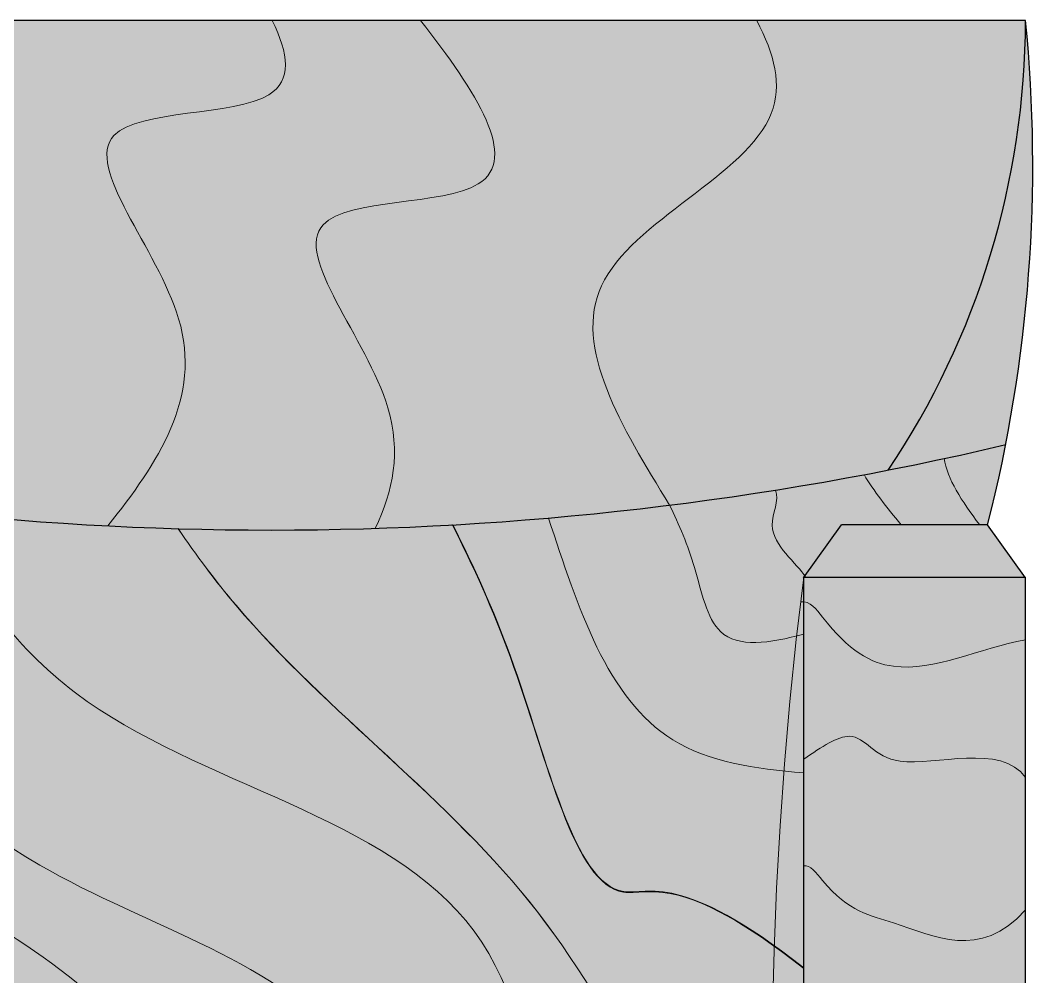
# Model space of a CAD drawing. Header units: metres. Extents: x 288.7 to 299.7, y 162.6 to 172.2.
# Drawn here: x 297.1918 to 297.6482, y 167.273 to 167.7042 of the extents above; entities that cross this region are included whole.
import ezdxf

# ---------------------------------------------------------------- set-up
doc = ezdxf.new("R2010")
doc.units = ezdxf.units.M
doc.linetypes.add('HIDDEN2', pattern=[4.762499999999999, 3.175, -1.5875])
doc.layers.add('cotas', color=250, linetype='Continuous', lineweight=5)
doc.layers.add('estofado', color=7, linetype='Continuous', lineweight=25)

# ---------------------------------------------------------------- blocks, each defined once
blk = doc.blocks.new('Poltrona Nicole')
at = {"layer": 'cotas', "lineweight": 5, "ltscale": 0.1}
h = blk.add_hatch(color=0, dxfattribs=at)
h.set_gradient(color1=(187, 165, 104), color2=(225, 215, 188), one_color=1, tint=0.8100000023841858, name='INVCYLINDER')
edge = h.paths.add_edge_path()
edge.add_spline(control_points=[(-0.2286785056787721, 0.2818305041151916), (-0.2197666581569138, 0.2869134304866634), (-0.2102487670722439, 0.2922937838224584), (-0.2000777643718266, 0.2979960848353471)], knot_values=[0.5483635293226575, 0.5483635293226575, 0.5483635293226575, 0.5483635293226575, 0.5538545269979627, 0.5538545269979627, 0.5538545269979627, 0.5538545269979627], degree=3, periodic=0)
edge.add_arc((1.211664496273673, -0.00051083515647668), 1.442956198841612, 166.7344553843684, 168.0609066313142, ccw=False)
edge.add_arc((-0.0674710867413032, -0.3039155385574183), 0.64676888412076, 101.1723254669413, 104.4331606149995)
edge.add_line((-0.2286785056787721, 0.3224407159386412), (-0.2286785056787721, 0.2818305041151916))
edge = h.paths.add_edge_path()
edge.add_spline(control_points=[(-0.2086763602970905, 0.2539581078045217), (-0.2784211556592027, 0.2158542451027756), (-0.3882801162083069, 0.1416213793213501), (-0.4416600790276561, -0.06711677366428148), (-0.6258670651316152, -0.06566852609506668), (-0.6868717653378553, -0.1452642152383987), (-0.7115895482917267, -0.1834166475693451)], knot_values=[0.03148487126410082, 0.03148487126410082, 0.03148487126410082, 0.03148487126410082, 0.2621940037257131, 0.4251242712915375, 0.5900759231073748, 0.7202059673093442, 0.7202059673093442, 0.7202059673093442, 0.7202059673093442], degree=3, periodic=0)
edge.add_line((-0.7115895482918404, -0.1834166475695158), (-0.7115895482918404, -0.2305108351565082))
edge.add_arc((-0.7015895482918405, -0.2305108351565082), 0.01000000000000001, 180, 270.000000009305)
edge.add_arc((-0.477095154535944, -2.004512424683808), 1.778229271123928, 96.27329190040348, 97.25271838342258, ccw=False)
edge.add_spline(control_points=[(-0.6714039918328744, -0.2369311913510223), (-0.6539815610382658, -0.2052995209885539), (-0.5966937400002048, -0.1170656456373859), (-0.3732989336808714, -0.138289805537795), (-0.3394493088441095, 0.07621965482667292), (-0.2552599742449502, 0.1357092551660344), (-0.223247792704683, 0.1516381533853064)], knot_values=[0.02547995301448748, 0.02547995301448748, 0.02547995301448748, 0.02547995301448748, 0.1284561651458132, 0.3344365608603432, 0.543816052901374, 0.6499214311627758, 0.6499214311627758, 0.6499214311627758, 0.6499214311627758], degree=3, periodic=0)
edge.add_arc((1.21166449627367, -0.0005108351564879487), 1.442956198841612, 169.8426247408823, 173.9473353545772, ccw=False)
h = blk.add_hatch(color=0, dxfattribs=at)
h.set_gradient(color1=(51, 51, 51), color2=(163, 163, 163), one_color=1, tint=0.6399999856948853, name='INVCYLINDER')
edge = h.paths.add_edge_path()
edge.add_spline(control_points=[(-0.3102164575331017, 0.2331092019450693), (-0.3511946887568911, 0.2067151824556959), (-0.3948099210833789, 0.1572007606268926), (-0.4470491564227359, 0.03683742227656239), (-0.6013386935000139, 0.01072733815749582), (-0.6617498029149329, -0.05502249495858438), (-0.6825284602935441, -0.08246685993360169)], knot_values=[0.06013195307001218, 0.06013195307001218, 0.06013195307001218, 0.06013195307001218, 0.1072292365288251, 0.257539656735208, 0.4246595942767637, 0.5261425566728217, 0.5261425566728217, 0.5261425566728217, 0.5261425566728217], degree=3, periodic=0)
edge.add_arc((-1.903511630301865, -0.0005108351566029401), 1.223730644882028, 352.9372889620169, 356.15989699923574, ccw=False)
edge.add_spline(control_points=[(-0.6890664462058488, -0.150975402578698), (-0.6701390879592021, -0.1260345216082944), (-0.6105283276123056, -0.06578912026902829), (-0.4416600790276561, -0.06711677366428148), (-0.3882801162083069, 0.1416213793213501), (-0.2784211556592027, 0.2158542451027756), (-0.2086763602970905, 0.2539581078045217)], knot_values=[0.0696230843617739, 0.0696230843617739, 0.0696230843617739, 0.0696230843617739, 0.1616149154660702, 0.3265665672819075, 0.4894968348477319, 0.7202059673093442, 0.7202059673093442, 0.7202059673093442, 0.7202059673093442], degree=3, periodic=0)
edge.add_arc((1.211664496273671, -0.0005108351564826752), 1.442956198841612, 168.0609066313139, 169.8426247408826, ccw=False)
edge.add_spline(control_points=[(-0.2000777643718266, 0.2979960848353471), (-0.2102487670722439, 0.2922937838224584), (-0.2197666581569138, 0.2869134304866634), (-0.2286785056787721, 0.2818305041151916)], knot_values=[0.5483635293226576, 0.5483635293226576, 0.5483635293226576, 0.5483635293226576, 0.5538545269979628, 0.5538545269979628, 0.5538545269979628, 0.5538545269979628], degree=3, periodic=0)
edge.add_line((-0.2286785056787722, 0.2818305041151917), (-0.2286785056787722, 0.2565376137476391))
edge.add_line((-0.2286785056787722, 0.2565376137476391), (-0.2526007607817746, 0.2394891648429507))
edge.add_arc((-0.4770951545350697, 2.003490754370374), 1.778229271123929, 275.384871147428, 277.25271838339086, ccw=False)
edge = h.paths.add_edge_path()
edge.add_spline(control_points=[(-0.6825284602935441, -0.08246685993360169), (-0.6925629730544871, -0.09572040300618093), (-0.7021203881654171, -0.109580984455574), (-0.7115895482917267, -0.123553857723266)], knot_values=[0.01112339286198905, 0.01112339286198905, 0.01112339286198905, 0.01112339286198905, 0.06013195307001214, 0.06013195307001214, 0.06013195307001214, 0.06013195307001214], degree=3, periodic=0)
edge.add_line((-0.7115895482918404, -0.1235538577234325), (-0.7115895482918405, -0.1834166475695173))
edge.add_spline(control_points=[(-0.7115895482917267, -0.1834166475693451), (-0.7043453174964642, -0.1722350207332407), (-0.6969133997181471, -0.1613154580148653), (-0.6890664462058488, -0.150975402578698)], knot_values=[0.03148487126410078, 0.03148487126410078, 0.03148487126410078, 0.03148487126410078, 0.0696230843617739, 0.0696230843617739, 0.0696230843617739, 0.0696230843617739], degree=3, periodic=0)
edge.add_arc((-1.903511630301865, -0.0005108351565986241), 1.223730644882028, 352.9372889620163, 356.1598969988663)
h = blk.add_hatch(color=0, dxfattribs=at)
h.set_gradient(color1=(51, 51, 51), color2=(163, 163, 163), one_color=1, tint=0.6399999856948853, name='INVCYLINDER')
edge = h.paths.add_edge_path()
edge.add_spline(control_points=[(-0.679825307980017, -0.01092600632958766), (-0.6682802584526382, 0.004787719032083869), (-0.6386542629303178, 0.03717027007234742), (-0.5670793566939665, 0.07293329758243772), (-0.5077669547954511, 0.1232744773831426), (-0.463532328548418, 0.1592632074855719), (-0.4258666899957839, 0.2259995490187456)], knot_values=[0.09538374130219292, 0.09538374130219292, 0.09538374130219292, 0.09538374130219292, 0.1534792624514634, 0.2278673423749834, 0.324816622791947, 0.399390471497321, 0.399390471497321, 0.399390471497321, 0.399390471497321], degree=3, periodic=0)
edge.add_arc((-0.4770951545359441, 2.003490754370489), 1.778229271123928, 269.9451313356463, 271.6508450356025, ccw=False)
edge.add_spline(control_points=[(-0.4787980557083761, 0.2252622986287823), (-0.4868098901072579, 0.2182858274381054), (-0.518557431593895, 0.1892289249727164), (-0.5620914108685611, 0.1347821785766996), (-0.6391498137664419, 0.1115747117848695), (-0.6697799884383818, 0.08131932716734194), (-0.6815891437464031, 0.06598824819753958)], knot_values=[0.09503072238178445, 0.09503072238178445, 0.09503072238178445, 0.09503072238178445, 0.1268881184989707, 0.2238373989159343, 0.2982254788394543, 0.3566740189091332, 0.3566740189091332, 0.3566740189091332, 0.3566740189091332], degree=3, periodic=0)
edge.add_arc((-1.903511630301865, -0.0005108351566086664), 1.223730644882028, -0.48765025082377633, 3.1150601037676893, ccw=False)
edge = h.paths.add_edge_path()
edge.add_spline(control_points=[(-0.6815891437464031, 0.06598824819753958), (-0.6928001542306874, 0.0514337027975737), (-0.7025076586275847, 0.0350598554262794), (-0.7115895482519363, 0.01792898937804921)], knot_values=[0.03954265584181837, 0.03954265584181837, 0.03954265584181837, 0.03954265584181837, 0.09503072238178442, 0.09503072238178442, 0.09503072238178442, 0.09503072238178442], degree=3, periodic=0)
edge.add_line((-0.7115895482918404, 0.01792898930511113), (-0.7115895482918405, -0.06313197927834885))
edge.add_spline(control_points=[(-0.7115895482527321, -0.06313197920576386), (-0.7019414966052813, -0.04467506318561532), (-0.6916408187188688, -0.02700785078750018), (-0.679825307980017, -0.01092600632958766)], knot_values=[0.03592723984755943, 0.03592723984755943, 0.03592723984755943, 0.03592723984755943, 0.09538374130219292, 0.09538374130219292, 0.09538374130219292, 0.09538374130219292], degree=3, periodic=0)
edge.add_arc((-1.903511630301865, -0.0005108351565991168), 1.223730644882028, 359.5123497491628, 363.115060103726)
edge = h.paths.add_edge_path()
edge.add_spline(control_points=[(-0.4258666899957839, 0.2259995490187456), (-0.4234500923351663, 0.2302813000529643), (-0.4209576146880611, 0.2347733555797351), (-0.4183845316457564, 0.2394891648492035)], knot_values=[0.399390471497321, 0.399390471497321, 0.399390471497321, 0.399390471497321, 0.4041750708098437, 0.4041750708098437, 0.4041750708098437, 0.4041750708098437], degree=3, periodic=0)
edge.add_line((-0.4183845316489063, 0.2394891648434771), (-0.4619616101648671, 0.2394891648434661))
edge.add_spline(control_points=[(-0.4619616101647352, 0.239489164843576), (-0.4676295199808426, 0.2348201847258206), (-0.4732520746482912, 0.2300915768144525), (-0.4787980557083761, 0.2252622986287823)], knot_values=[0.3566740189091332, 0.3566740189091332, 0.3566740189091332, 0.3566740189091332, 0.3787264611705705, 0.3787264611705705, 0.3787264611705705, 0.3787264611705705], degree=3, periodic=0)
edge.add_arc((-0.4770951545359518, 2.003490754370488), 1.778229271123928, 269.9451313356465, 271.6508450356028)
h = blk.add_hatch(color=0, dxfattribs=at)
h.set_gradient(color1=(187, 165, 104), color2=(225, 215, 188), one_color=1, tint=0.8100000023841858, name='INVCYLINDER')
edge = h.paths.add_edge_path()
edge.add_spline(control_points=[(-0.4258666899957839, 0.2259995490187456), (-0.463532328548418, 0.1592632074855719), (-0.5077669547954511, 0.1232744773831426), (-0.5670793566939665, 0.07293329758243772), (-0.6386542629303178, 0.03717027007234742), (-0.6682802584526382, 0.004787719032083869), (-0.679825307980017, -0.01092600632958766)], knot_values=[0.0953837413021929, 0.0953837413021929, 0.0953837413021929, 0.0953837413021929, 0.1699575900075669, 0.2669068704245305, 0.3412949503480505, 0.399390471497321, 0.399390471497321, 0.399390471497321, 0.399390471497321], degree=3, periodic=0)
edge.add_arc((-1.903511630301865, -0.0005108351566051397), 1.223730644882028, 356.15989699923585, 359.51234974917605, ccw=False)
edge.add_spline(control_points=[(-0.6825284602935441, -0.08246685993360169), (-0.6617498029149329, -0.05502249495858438), (-0.6013386935000139, 0.01072733815749582), (-0.4470491564227359, 0.03683742227656239), (-0.3948099210833789, 0.1572007606268926), (-0.3511946887568911, 0.2067151824556959), (-0.3102164575331017, 0.2331092019450693)], knot_values=[0.06013195307001214, 0.06013195307001214, 0.06013195307001214, 0.06013195307001214, 0.1616149154660702, 0.3287348530076259, 0.4790452732140088, 0.5261425566728217, 0.5261425566728217, 0.5261425566728217, 0.5261425566728217], degree=3, periodic=0)
edge.add_arc((-0.4770951545359486, 2.003490754370489), 1.778229271123928, 271.6508450356027, 275.38487114746727, ccw=False)
edge = h.paths.add_edge_path()
edge.add_line((-0.7115895482918404, -0.06313197927834861), (-0.7115895482918404, -0.1235538577234322))
edge.add_spline(control_points=[(-0.7115895482917267, -0.123553857723266), (-0.7021203881654171, -0.109580984455574), (-0.6925629730544871, -0.09572040300618093), (-0.6825284602935441, -0.08246685993360169)], knot_values=[0.01112339286198905, 0.01112339286198905, 0.01112339286198905, 0.01112339286198905, 0.06013195307001214, 0.06013195307001214, 0.06013195307001214, 0.06013195307001214], degree=3, periodic=0)
edge.add_arc((-1.903511630301864, -0.0005108351565963239), 1.223730644882028, 356.1598969988661, 359.5123497491626)
edge.add_spline(control_points=[(-0.679825307980017, -0.01092600632958766), (-0.6916408187188688, -0.02700785078750018), (-0.7019414966052813, -0.04467506318561532), (-0.7115895482527321, -0.06313197920576386)], knot_values=[0.03592723984755943, 0.03592723984755943, 0.03592723984755943, 0.03592723984755943, 0.09538374130219292, 0.09538374130219292, 0.09538374130219292, 0.09538374130219292], degree=3, periodic=0)
h = blk.add_hatch(color=0, dxfattribs=at)
h.set_gradient(color1=(187, 165, 104), color2=(225, 215, 188), one_color=1, tint=0.8100000023841858, name='INVCYLINDER')
edge = h.paths.add_edge_path()
edge.add_spline(control_points=[(-0.2294082121725296, 0.07319154436709141), (-0.2008492600914451, 0.05054648259834948), (-0.1459658689233265, 0.01300516219566816), (-0.03758609205442554, 0.1113568792415549), (-0.04693844133521452, -0.01190140898279424), (-0.01662088887678692, -0.008466742219297885), (-0.001589548291917708, -0.0008253581510189179)], knot_values=[0.009651448875616926, 0.009651448875616926, 0.009651448875616926, 0.009651448875616926, 0.1088042995938156, 0.1963950911659099, 0.2686390364317887, 0.3161349966787926, 0.3161349966787926, 0.3161349966787926, 0.3161349966787926], degree=3, periodic=0)
edge.add_line((-0.001589548291804021, -0.0008253581509674029), (-0.001589548291804021, 0.181588366226433))
edge.add_spline(control_points=[(-0.001589548294987253, 0.1815883662271744), (-0.0309231009348423, 0.1886768855234777), (-0.07824798406045375, 0.1976811324712457), (-0.1261272800437609, 0.1158561061994874), (-0.1830832433157639, 0.1442832474696161), (-0.2218110204107688, 0.1646270915550758)], knot_values=[0.003507223738327292, 0.003507223738327292, 0.003507223738327292, 0.003507223738327292, 0.08330187295353869, 0.1350581265256769, 0.2418696726012755, 0.2418696726012755, 0.2418696726012755, 0.2418696726012755], degree=3, periodic=0)
edge.add_arc((1.21166449627367, -0.0005108351564897043), 1.442956198841613, 173.4284332387015, 177.0722093953202)
h = blk.add_hatch(color=0, dxfattribs=at)
h.set_gradient(color1=(51, 51, 51), color2=(163, 163, 163), one_color=1, tint=0.6399999856948853, name='INVCYLINDER')
edge = h.paths.add_edge_path()
edge.add_spline(control_points=[(-0.223247792704683, 0.1516381533853064), (-0.2552599742449502, 0.1357092551660344), (-0.3394493088441095, 0.07621965482667292), (-0.3732989336808714, -0.138289805537795), (-0.5966937400002048, -0.1170656456373859), (-0.6539815610382658, -0.2052995209885539), (-0.6714039918328744, -0.2369311913510223)], knot_values=[0.02547995301448747, 0.02547995301448747, 0.02547995301448747, 0.02547995301448747, 0.1315853312758892, 0.3409648233169201, 0.5469452190314501, 0.6499214311627758, 0.6499214311627758, 0.6499214311627758, 0.6499214311627758], degree=3, periodic=0)
edge.add_arc((-0.4770951545359576, -2.00451242468381), 1.778229271123929, 92.87517398999518, 96.27329190040308, ccw=False)
edge.add_spline(control_points=[(-0.5662914808672125, -0.2285216150141557), (-0.5192298174686132, -0.1851135152952828), (-0.3910350141561343, -0.1360456269673333), (-0.3053110465780264, -0.01350825131589772), (-0.2426473978905506, 0.03339876267682484), (-0.2306803519970799, 0.04148833677254515)], knot_values=[0.1306709033676073, 0.1306709033676073, 0.1306709033676073, 0.1306709033676073, 0.3261066561664607, 0.5198928242531475, 0.5636500549799823, 0.5636500549799823, 0.5636500549799823, 0.5636500549799823], degree=3, periodic=0)
edge.add_arc((1.211664496273671, -0.0005108351564818703), 1.442956198841613, 173.9473353545774, 178.3320940733582, ccw=False)
edge = h.paths.add_edge_path()
edge.add_spline(control_points=[(-0.5784121529230788, -0.2405108351562717), (-0.5750003781795385, -0.2369030820223088), (-0.5709820276306807, -0.2328829338805733), (-0.5668247981503474, -0.2290135289869373), (-0.5662914808672125, -0.2285216150141557)], knot_values=[0.1133346807482969, 0.1133346807482969, 0.1133346807482969, 0.1133346807482969, 0.1284561651458132, 0.1306709033676073, 0.1306709033676073, 0.1306709033676073, 0.1306709033676073], degree=3, periodic=0)
edge.add_arc((-0.4770951545359443, -2.00451242468381), 1.778229271123929, 92.87517399002436, 96.27329190040349)
edge.add_spline(control_points=[(-0.6714039918328744, -0.2369311913510223), (-0.6720595576491218, -0.238121418021738), (-0.6727127564863443, -0.2393147921700061), (-0.6733639482929448, -0.2405108351563854)], knot_values=[0.02160519607868538, 0.02160519607868538, 0.02160519607868538, 0.02160519607868538, 0.02547995301448749, 0.02547995301448749, 0.02547995301448749, 0.02547995301448749], degree=3, periodic=0)
edge.add_line((-0.6733639482929408, -0.2405108351563782), (-0.5784121529231594, -0.2405108351563542))
h = blk.add_hatch(color=0, dxfattribs=at)
h.set_gradient(color1=(11, 9, 5), color2=(225, 213, 188), one_color=1, tint=0.8100000023841858, name='INVCYLINDER')
edge = h.paths.add_edge_path()
edge.add_spline(control_points=[(-0.2305310896133506, -0.04735615321322939), (-0.2137646737476189, -0.05548903096484992), (-0.1676746988784998, -0.06453617201634643), (-0.07780291704091269, 0.01702003997314705), (-0.08885781218987177, -0.1286767696375364), (-0.03417582517943174, -0.09322412891810927), (-0.001589548292713516, -0.06779048494900053)], knot_values=[0.05387871268953998, 0.05387871268953998, 0.05387871268953998, 0.05387871268953998, 0.1088042995938156, 0.1963950911659099, 0.2686390364317887, 0.353878456754433, 0.353878456754433, 0.353878456754433, 0.353878456754433], degree=3, periodic=0)
edge.add_line((-0.001589548291804021, -0.06779048494830148), (-0.001589548291804021, -0.0008253581509674035))
edge.add_spline(control_points=[(-0.001589548291917708, -0.0008253581510189179), (-0.01662088887678692, -0.008466742219297885), (-0.04693844133521452, -0.01190140898279424), (-0.03758609205442554, 0.1113568792415549), (-0.1459658689233265, 0.01300516219566816), (-0.2008492600914451, 0.05054648259834948), (-0.2294082121725296, 0.07319154436709141)], knot_values=[0.00965144887561692, 0.00965144887561692, 0.00965144887561692, 0.00965144887561692, 0.05714740912262084, 0.1293913543884997, 0.2169821459605939, 0.3161349966787926, 0.3161349966787926, 0.3161349966787926, 0.3161349966787926], degree=3, periodic=0)
edge.add_arc((1.21166449627367, -0.0005108351564938711), 1.442956198841612, 177.07220939532, 181.8604242602328)
h = blk.add_hatch(color=0, dxfattribs=at)
h.set_gradient(color1=(187, 165, 104), color2=(225, 215, 188), one_color=1, tint=0.8100000023841858, name='INVCYLINDER')
edge = h.paths.add_edge_path()
edge.add_spline(control_points=[(-0.2306812977616346, 0.04145584452686535), (-0.2426673779581279, 0.03334697069715276), (-0.3053185444523479, -0.01355580412848667), (-0.3910234375717891, -0.1360659139617724), (-0.5191913019922367, -0.1851356063193634), (-0.5662492356595976, -0.2285194938193058)], knot_values=[0.1307293749922801, 0.1307293749922801, 0.1307293749922801, 0.1307293749922801, 0.1744487350585948, 0.3682349031452816, 0.5636121843194623, 0.5636121843194623, 0.5636121843194623, 0.5636121843194623], degree=3, periodic=0)
edge.add_arc((-0.4770951545360731, -2.00451242468398), 1.778229271124095, 88.12438692463422, 92.87381110532539, ccw=False)
edge.add_spline(control_points=[(-0.41889410657393, -0.2272358624776984), (-0.38660965081624, -0.1822490685580078), (-0.4165477021168726, -0.1419304636115726), (-0.3110626262250662, -0.1203177967231568), (-0.2478735152178615, -0.09171067796921761), (-0.2289855254937265, -0.08205902064815973)], knot_values=[0.02116760866068953, 0.02116760866068953, 0.02116760866068953, 0.02116760866068953, 0.08562410256264799, 0.2265044894693588, 0.289036563080234, 0.289036563080234, 0.289036563080234, 0.289036563080234], degree=3, periodic=0)
edge.add_arc((1.21166449627367, -0.0005108351568878788), 1.44295619884159, 178.3333847965345, 183.2397779124082, ccw=False)
edge = h.paths.add_edge_path()
edge.add_spline(control_points=[(-0.6944408250728884, -0.2396157704343977), (-0.6883342768006742, -0.2483801539304409), (-0.6767843632587756, -0.2659369527199829), (-0.7051917108207135, -0.2975800890560549), (-0.6864102307660005, -0.3299136019278421), (-0.7020502200465444, -0.3405002185979242)], knot_values=[0.005305310528971971, 0.005305310528971971, 0.005305310528971971, 0.005305310528971971, 0.03070849600116218, 0.06581140368084054, 0.1111527824066873, 0.1111527824066873, 0.1111527824066873, 0.1111527824066873], degree=3, periodic=0)
edge.add_arc((-0.7015895482921906, -0.3305108351566446), 0.009999999999994317, 267.3596108130581, 270.0000000006514)
edge.add_line((-0.7015895482920769, -0.3405108351566355), (-0.2807669306711205, -0.3405108351565787))
edge.add_spline(control_points=[(-0.2807669306710068, -0.3405108351565218), (-0.2845890376755733, -0.3197766858683053), (-0.3011551029084103, -0.2872115328495966), (-0.2843929374615755, -0.2586284963975913), (-0.263078023271305, -0.2433885854420055), (-0.2637052815643983, -0.2391331162078245)], knot_values=[0.002793644887367195, 0.002793644887367195, 0.002793644887367195, 0.002793644887367195, 0.06342505704132413, 0.09852796472100248, 0.1066092070708549, 0.1066092070708549, 0.1066092070708549, 0.1066092070708549], degree=3, periodic=0)
edge.add_arc((-0.4770951545358457, -2.00451242468398), 1.778229271124095, 83.1078208121645, 97.02058297986147)
h = blk.add_hatch(color=0, dxfattribs=at)
h.set_gradient(color1=(187, 165, 104), color2=(225, 215, 188), one_color=1, tint=0.8100000023841858, name='INVCYLINDER')
h.paths.add_polyline_path([(-0.001589548291927436, -0.3405108351567491, -0.1485162839935958), (-0.2042357986290834, -0.2786276211830268, 0.00938372437814031), (-0.1928022377274189, -0.3315633760918375, 0.07338975605416698)])
edge = h.paths.add_edge_path()
edge.add_spline(control_points=[(-0.001589548292713516, -0.06779048494900053), (-0.03417582517943174, -0.09322412891810927), (-0.08885781218987177, -0.1286767696375364), (-0.07780291704091269, 0.01702003997314705), (-0.1676746988784998, -0.06453617201634643), (-0.2137646737476189, -0.05548903096484992), (-0.2305310896133506, -0.04735615321322939)], knot_values=[0.05387871268953998, 0.05387871268953998, 0.05387871268953998, 0.05387871268953998, 0.1391181330121842, 0.2113620782780631, 0.2989528698501573, 0.353878456754433, 0.353878456754433, 0.353878456754433, 0.353878456754433], degree=3, periodic=0)
edge.add_arc((1.21166449627367, -0.0005108351564909741), 1.442956198841613, 181.860424260233, 187.1473889845728)
edge.add_spline(control_points=[(-0.220079021621018, -0.1800465996802814), (-0.1844973236416081, -0.1582646695994754), (-0.1114561323120142, -0.1135512856716332), (-0.0620883530403944, -0.2385559032891251), (-0.01661167906149785, -0.2273701734578708), (-0.001589548291804022, -0.2193409907088153)], knot_values=[0, 0, 0, 0, 0.103560751253623, 0.212586837506763, 0.2621185405926293, 0.2621185405926293, 0.2621185405926293, 0.2621185405926293], degree=3, periodic=0)
edge.add_line((-0.001589548291804022, -0.2193409907088153), (-0.001589548291804022, -0.06779048494830148))
h = blk.add_hatch(color=0, dxfattribs=at)
h.set_gradient(color1=(51, 51, 51), color2=(163, 163, 163), one_color=1, tint=0.6399999856948853, name='INVCYLINDER')
edge = h.paths.add_edge_path()
edge.add_spline(control_points=[(-0.2289706017079425, -0.08232224191590376), (-0.2475451678791387, -0.09178510922509986), (-0.3107687162161028, -0.1204226070454411), (-0.4163161062133889, -0.1420480413703952), (-0.3863733774086058, -0.1823687757076608), (-0.4186287184178043, -0.227244573064048)], knot_values=[0.02116078428087503, 0.02116078428087503, 0.02116078428087503, 0.02116078428087503, 0.08384427404147898, 0.2247246609481898, 0.2891879792299628, 0.2891879792299628, 0.2891879792299628, 0.2891879792299628], degree=3, periodic=0)
edge.add_arc((-0.477095154535971, -2.00451242468381), 1.778229271123929, 85.57685589776821, 88.11583132966729, ccw=False)
edge.add_spline(control_points=[(-0.3399549618911827, -0.2315792876679169), (-0.3380711953873939, -0.2128070005591695), (-0.3264348649683143, -0.1577253026747976), (-0.2663151383205786, -0.1387934587781388), (-0.2258698193647888, -0.1254815642795393)], knot_values=[0.03171874899258462, 0.03171874899258462, 0.03171874899258462, 0.03171874899258462, 0.08562410256264799, 0.2020571499895402, 0.2020571499895402, 0.2020571499895402, 0.2020571499895402], degree=3, periodic=0)
edge.add_arc((1.211664496273669, -0.000510835156478727), 1.442956198841613, 183.250246482309, 184.9684647927245, ccw=False)
edge = h.paths.add_edge_path()
edge.add_spline(control_points=[(-0.340720998969914, -0.2405108351562149), (-0.3405020984088231, -0.2375064786934318), (-0.3402506951610322, -0.2345263566587169), (-0.3399549618911827, -0.2315792876679169)], knot_values=[0.02325612560396102, 0.02325612560396102, 0.02325612560396102, 0.02325612560396102, 0.03171874899258462, 0.03171874899258462, 0.03171874899258462, 0.03171874899258462], degree=3, periodic=0)
edge.add_arc((-0.4770951545359562, -2.00451242468381), 1.778229271123928, 85.57685589774384, 88.11583132958418)
edge.add_spline(control_points=[(-0.4186287184178043, -0.227244573064048), (-0.4216044630133482, -0.2313846288587119), (-0.4249347413302893, -0.2357988963632526), (-0.4286608356488841, -0.2405108351562717)], knot_values=[0.01521366467258723, 0.01521366467258723, 0.01521366467258723, 0.01521366467258723, 0.02116078428087501, 0.02116078428087501, 0.02116078428087501, 0.02116078428087501], degree=3, periodic=0)
edge.add_line((-0.4286608356489189, -0.2405108351563163), (-0.3407209989699203, -0.240510835156294))
h = blk.add_hatch(color=0, dxfattribs=at)
h.set_gradient(color1=(11, 9, 5), color2=(225, 213, 188), one_color=1, tint=0.8100000023841858, name='INVCYLINDER')
edge = h.paths.add_edge_path()
edge.add_spline(control_points=[(-0.001589548291804022, -0.2193409907088153), (-0.01661167906149785, -0.2273701734578708), (-0.0620883530403944, -0.2385559032891251), (-0.1114561323120142, -0.1135512856716332), (-0.1844973236416081, -0.1582646695994754), (-0.220079021621018, -0.1800465996802814)], knot_values=[0, 0, 0, 0, 0.04953170308586627, 0.1585577893390063, 0.2621185405926293, 0.2621185405926293, 0.2621185405926293, 0.2621185405926293], degree=3, periodic=0)
edge.add_arc((1.21166449627367, -0.0005108351564905855), 1.442956198841612, 187.1473889845728, 191.1127878168495)
edge.add_arc((-0.001041267618688932, 0.02402460260924505), 0.3645358500873975, 236.1233939541159, 269.9138241673772)
edge.add_line((-0.001589548291804022, -0.3405108351567492), (-0.001589548291804022, -0.2193409907088153))
h = blk.add_hatch(color=0, dxfattribs=at)
h.set_gradient(color1=(187, 165, 104), color2=(225, 215, 188), one_color=1, tint=0.8100000023841858, name='INVCYLINDER')
edge = h.paths.add_edge_path()
edge.add_spline(control_points=[(-0.2790154204153623, -0.2373497950391084), (-0.2825761465027199, -0.2231524630458921), (-0.285227516472105, -0.1994736665952814), (-0.2481281947679008, -0.1924187769546961), (-0.2287830486358189, -0.1844484819763466), (-0.220079021621018, -0.1800465996802814)], knot_values=[0.01243567747230402, 0.01243567747230402, 0.01243567747230402, 0.01243567747230402, 0.04913498931330116, 0.0802713735189867, 0.1090322875010499, 0.1090322875010499, 0.1090322875010499, 0.1090322875010499], degree=3, periodic=0)
edge.add_arc((1.211664496273556, -0.00051083515540995), 1.44295619884159, 184.9684647927661, 187.1473889846165, ccw=False)
edge.add_spline(control_points=[(-0.2258698193647888, -0.1254815642795393), (-0.2663151383205786, -0.1387934587781388), (-0.3264348649682915, -0.1577253026748053), (-0.3380711953874425, -0.2128070005592235), (-0.3399549618912943, -0.2315792876679552)], knot_values=[0.03171874899257715, 0.03171874899257715, 0.03171874899257715, 0.03171874899257715, 0.1481517964194694, 0.2020571499895402, 0.2020571499895402, 0.2020571499895402, 0.2020571499895402], degree=3, periodic=0)
edge.add_arc((-0.4770951545348225, -2.004512424684094), 1.778229271124095, 83.60446083115443, 85.57685589779709, ccw=False)
edge = h.paths.add_edge_path()
edge.add_arc((-0.47709515453721, -2.004512424683867), 1.778229271124095, 83.60446083107689, 85.57685589770895)
edge.add_spline(control_points=[(-0.3399549618912943, -0.2315792876679552), (-0.3402506951611031, -0.2345263566587619), (-0.3405020984088196, -0.2375064786934331), (-0.340720998969914, -0.2405108351562149)], knot_values=[0.02325612560396102, 0.02325612560396102, 0.02325612560396102, 0.02325612560396102, 0.03171874899257716, 0.03171874899257716, 0.03171874899257716, 0.03171874899257716], degree=3, periodic=0)
edge.add_line((-0.3407209989696867, -0.2405108351562149), (-0.2781957276778257, -0.240510835156158))
edge.add_spline(control_points=[(-0.2781957276824869, -0.2405108351392755), (-0.278478839423201, -0.2394507097010887), (-0.2787529084974949, -0.2383964829218712), (-0.2790154204153623, -0.2373497950391084)], knot_values=[0.009730047637794332, 0.009730047637794332, 0.009730047637794332, 0.009730047637794332, 0.01243567747230402, 0.01243567747230402, 0.01243567747230402, 0.01243567747230402], degree=3, periodic=0)
h = blk.add_hatch(color=0, dxfattribs=at)
h.set_gradient(color1=(51, 51, 51), color2=(163, 163, 163), one_color=1, tint=0.6399999856948853, name='INVCYLINDER')
edge = h.paths.add_edge_path()
edge.add_spline(control_points=[(-0.220079021621018, -0.1800465996802814), (-0.2287830486358189, -0.1844484819763466), (-0.2481281947679008, -0.1924187769546961), (-0.285227516472105, -0.1994736665952814), (-0.2825761465027199, -0.2231524630458921), (-0.2790154204153623, -0.2373497950391084)], knot_values=[0.01243567747230402, 0.01243567747230402, 0.01243567747230402, 0.01243567747230402, 0.04119659145436724, 0.07233297566005278, 0.1090322875010499, 0.1090322875010499, 0.1090322875010499, 0.1090322875010499], degree=3, periodic=0)
edge.add_arc((-0.4770951545344815, -2.004512424684151), 1.778229271124095, 82.74728161662892, 83.60446083116528, ccw=False)
edge.add_line((-0.2526007607817746, -0.2405108351564991), (-0.2526007607817746, -0.2406410866862529))
edge.add_line((-0.2526007607817746, -0.2406410866862529), (-0.252055408444221, -0.2410297378156656))
edge.add_spline(control_points=[(-0.2520554084441073, -0.2410297378155519), (-0.2457244653528505, -0.2368732502194462), (-0.2336656184508001, -0.2204441405641546), (-0.2179664785044224, -0.229678996262237), (-0.2132796557772281, -0.2277920603186203)], knot_values=[0.05597704370402608, 0.05597704370402608, 0.05597704370402608, 0.05597704370402608, 0.0802713735189867, 0.09468510817899281, 0.09468510817899281, 0.09468510817899281, 0.09468510817899281], degree=3, periodic=0)
edge.add_arc((1.211664496273784, -0.0005108351571152525), 1.44295619884159, 187.1473889845482, 189.062445174724, ccw=False)
edge = h.paths.add_edge_path(flags=17)
edge.add_spline(control_points=[(-0.2790154204153623, -0.2373497950391084), (-0.2787529084974949, -0.2383964829218712), (-0.278478839423201, -0.2394507097010887), (-0.2781957276824869, -0.2405108351392755)], knot_values=[0.009730047637794332, 0.009730047637794332, 0.009730047637794332, 0.009730047637794332, 0.01243567747230402, 0.01243567747230402, 0.01243567747230402, 0.01243567747230402], degree=3, periodic=0)
edge.add_line((-0.2781957276779394, -0.2405108351563285), (-0.2527835287475, -0.2405108351563285))
edge.add_line((-0.2527835287475, -0.2405108351563285), (-0.2528232378745088, -0.2404825360257519))
edge.add_arc((-0.4770951545341404, -2.004512424684208), 1.778229271124095, 82.75450774175481, 83.60446083117641)
h = blk.add_hatch(color=0, dxfattribs=at)
h.set_gradient(color1=(187, 165, 104), color2=(225, 215, 188), one_color=1, tint=0.8100000023841858, name='INVCYLINDER')
edge = h.paths.add_edge_path()
edge.add_spline(control_points=[(-0.22890098277162, -0.2844171760334007), (-0.2211587439984442, -0.2779627932432049), (-0.2135456587011504, -0.2720501515561864), (-0.2063237532097446, -0.2677783343073656)], knot_values=[0.01143202679032591, 0.01143202679032591, 0.01143202679032591, 0.01143202679032591, 0.03462530132468716, 0.03462530132468716, 0.03462530132468716, 0.03462530132468716], degree=3, periodic=0)
edge.add_arc((1.211664496273669, -0.0005108351564820923), 1.442956198841612, 189.0624451747472, 190.6740865044801, ccw=False)
edge.add_spline(control_points=[(-0.2132796557772281, -0.2277920603186203), (-0.2179664785044224, -0.229678996262237), (-0.2336656184508167, -0.2204441405641381), (-0.2457244653528666, -0.2368732502194897), (-0.2520554084442453, -0.2410297378155657)], knot_values=[0.05597704370398038, 0.05597704370398038, 0.05597704370398038, 0.05597704370398038, 0.0703907783639865, 0.09468510817899281, 0.09468510817899281, 0.09468510817899281, 0.09468510817899281], degree=3, periodic=0)
edge.add_line((-0.2520554084442482, -0.2410297378155679), (-0.2289009827715063, -0.2575309849304972))
edge.add_line((-0.2289009827715063, -0.2575309849304972), (-0.2289009827715063, -0.2844171760333077))
h = blk.add_hatch(color=0, dxfattribs=at)
h.set_gradient(color1=(51, 51, 51), color2=(163, 163, 163), one_color=1, tint=0.6399999856948853, name='INVCYLINDER')
edge = h.paths.add_edge_path()
edge.add_line((-0.22890098277162, -0.2575309849303835), (-0.2520554084441073, -0.2410297378155519))
edge.add_spline(control_points=[(-0.2520554084441073, -0.2410297378155519), (-0.2522382228999049, -0.2411497619583542), (-0.2524200054358516, -0.2412646538737135), (-0.2526007607816609, -0.241374021941283)], knot_values=[0.05527551241267404, 0.05527551241267404, 0.05527551241267404, 0.05527551241267404, 0.05597704370402609, 0.05597704370402609, 0.05597704370402609, 0.05597704370402609], degree=3, periodic=0)
edge.add_line((-0.2526007607816609, -0.241374021941283), (-0.2526007607816609, -0.3403239853656714))
edge.add_line((-0.2526007607816609, -0.3403239853656714), (-0.2289009827715063, -0.3234340871215409))
edge.add_line((-0.2289009827715063, -0.3234340871215409), (-0.22890098277162, -0.2575309849303835))
edge = h.paths.add_edge_path()
edge.add_spline(control_points=[(-0.6399724197223122, -0.3405108351566355), (-0.6431314337763752, -0.3197766858683053), (-0.6478780734310021, -0.2872115328495397), (-0.6436791796837724, -0.2588589694839811), (-0.623149134975165, -0.2439781563529664), (-0.6230703006422118, -0.2405108351563285)], knot_values=[0.002793644887316022, 0.002793644887316022, 0.002793644887316022, 0.002793644887316022, 0.06342505704132413, 0.09852796472100248, 0.1057721129058878, 0.1057721129058878, 0.1057721129058878, 0.1057721129058878], degree=3, periodic=0)
edge.add_line((-0.6230703006422118, -0.2405108351563854), (-0.6938183871918682, -0.2405108351564422))
edge.add_spline(control_points=[(-0.6938183871918682, -0.2405108351563854), (-0.6880080819498744, -0.2488848281005289), (-0.6770177040159524, -0.2661968725656152), (-0.7051917108207135, -0.2975800890560549), (-0.6864102307660005, -0.3299136019278421), (-0.7020502200465444, -0.3405002185979242)], knot_values=[0.005305310528971971, 0.005305310528971971, 0.005305310528971971, 0.005305310528971971, 0.02983905441801431, 0.06494196209769265, 0.1102833408235394, 0.1102833408235394, 0.1102833408235394, 0.1102833408235394], degree=3, periodic=0)
edge.add_arc((-0.7015895482921906, -0.3305108351566446), 0.009999999999994317, 267.3596108130581, 270.0000000006514)
edge.add_line((-0.7015895482920769, -0.3405108351566355), (-0.6399724197221985, -0.3405108351566355))
edge = h.paths.add_edge_path()
edge.add_spline(control_points=[(-0.5239347366358516, -0.3405108351566355), (-0.5280946462537486, -0.3197766858683053), (-0.5506819379967283, -0.2872115328496534), (-0.5276911496702041, -0.2588188733938068), (-0.5069016690355284, -0.2438757678481807), (-0.5069618589824358, -0.2405108351563285)], knot_values=[0.002793644887256354, 0.002793644887256354, 0.002793644887256354, 0.002793644887256354, 0.06342505704132413, 0.09852796472100248, 0.1059177446742783, 0.1059177446742783, 0.1059177446742783, 0.1059177446742783], degree=3, periodic=0)
edge.add_line((-0.5069618589823222, -0.2405108351563285), (-0.5776507647781273, -0.2405108351563285))
edge.add_spline(control_points=[(-0.5776507647781273, -0.2405108351563285), (-0.5719532815985531, -0.2488032505615934), (-0.5609809976905353, -0.2661548657472395), (-0.60492651700838, -0.2975846212017927), (-0.5707300726022595, -0.3299257891015941), (-0.5859735500775969, -0.3405108351565218)], knot_values=[0.005290150332400032, 0.005290150332400032, 0.005290150332400032, 0.005290150332400032, 0.02996440859649979, 0.06506731627617815, 0.1104238551985968, 0.1104238551985968, 0.1104238551985968, 0.1104238551985968], degree=3, periodic=0)
edge.add_line((-0.5859735500775969, -0.3405108351566355), (-0.5239347366358516, -0.3405108351566355))
edge = h.paths.add_edge_path()
edge.add_spline(control_points=[(-0.4025474656631332, -0.3405108351557828), (-0.4256947189177254, -0.3197766858677937), (-0.4074659339111122, -0.2872115328493692), (-0.4032779445227561, -0.2589325999545053), (-0.3829955490176644, -0.2441659790719655), (-0.3826807283212474, -0.2405108351545664)], knot_values=[0.002793644888019947, 0.002793644888019947, 0.002793644888019947, 0.002793644888019947, 0.06342505704132413, 0.09852796472100248, 0.1055046819523561, 0.1055046819523561, 0.1055046819523561, 0.1055046819523561], degree=3, periodic=0)
edge.add_line((-0.3826807283219296, -0.2405108351562717), (-0.4538545565538925, -0.2405108351563285))
edge.add_spline(control_points=[(-0.4538545565535514, -0.2405108351563285), (-0.4479221372808979, -0.2483801539304409), (-0.4363722237389993, -0.2659369527199829), (-0.464794416562313, -0.2670931753412447), (-0.4646838527775117, -0.3291502924580527), (-0.4629889192187875, -0.3405108351566355)], knot_values=[0.00524999619937315, 0.00524999619937315, 0.00524999619937315, 0.00524999619937315, 0.03065318167156336, 0.06575608935124172, 0.1111527824066873, 0.1111527824066873, 0.1111527824066873, 0.1111527824066873], degree=3, periodic=0)
edge.add_line((-0.4629889192187875, -0.3405108351566355), (-0.40254746566211, -0.3405108351566355))
edge = h.paths.add_edge_path()
edge.add_spline(control_points=[(-0.2807669306710068, -0.3405108351565218), (-0.2845890376755733, -0.3197766858683053), (-0.3011551029084103, -0.2872115328495966), (-0.2845389540019596, -0.2588774854742155), (-0.2639644705508317, -0.2440254126636887), (-0.2636609460578256, -0.2405108351561012)], knot_values=[0.002793644887367195, 0.002793644887367195, 0.002793644887367195, 0.002793644887367195, 0.06342505704132413, 0.09852796472100248, 0.1057048615506259, 0.1057048615506259, 0.1057048615506259, 0.1057048615506259], degree=3, periodic=0)
edge.add_line((-0.2636609460579393, -0.2405108351562717), (-0.3346080318760869, -0.2405108351562717))
edge.add_spline(control_points=[(-0.3346080318757458, -0.2405108351563285), (-0.3288622421224545, -0.2487173023034757), (-0.3176886672413275, -0.2659945910969554), (-0.3459513138448074, -0.2764093352705004), (-0.327137729469996, -0.3293816670882848), (-0.34284334628137, -0.3405108351562376)], knot_values=[0.005261666577634549, 0.005261666577634549, 0.005261666577634549, 0.005261666577634549, 0.03008204369399088, 0.06518495137366923, 0.1105699740508534, 0.1105699740508534, 0.1105699740508534, 0.1105699740508534], degree=3, periodic=0)
edge.add_line((-0.3428433462817111, -0.3405108351565218), (-0.2807669306710068, -0.3405108351565218))
h = blk.add_hatch(color=0, dxfattribs=at)
h.set_gradient(color1=(187, 165, 104), color2=(217, 205, 171), one_color=1, tint=0.7599999904632568, name='INVCYLINDER')
edge = h.paths.add_edge_path()
edge.add_spline(control_points=[(-0.3826807283169273, -0.2405108351563285), (-0.3819179938923298, -0.2433885854420055), (-0.4032329080826003, -0.2586284963975913), (-0.4074659339111122, -0.2872115328493692), (-0.4256947189177254, -0.3197766858677937), (-0.4025474656631332, -0.3405108351557828)], knot_values=[0.002793644888019947, 0.002793644888019947, 0.002793644888019947, 0.002793644888019947, 0.01087488723787239, 0.04597779491755073, 0.1066092070708549, 0.1066092070708549, 0.1066092070708549, 0.1066092070708549], degree=3, periodic=0)
edge.add_line((-0.4025474656623783, -0.3405108351565597), (-0.3428433462816745, -0.3405108351565446))
edge.add_spline(control_points=[(-0.34284334628137, -0.3405108351562376), (-0.327137729469996, -0.3293816670882848), (-0.3459513138448074, -0.2764093352705004), (-0.3176886672413275, -0.2659945910970123), (-0.3288622421223408, -0.2487173023034757), (-0.3346080318757458, -0.2405108351563854)], knot_values=[0.005261666577634553, 0.005261666577634553, 0.005261666577634553, 0.005261666577634553, 0.05064668925481871, 0.08574959693449706, 0.1105699740508083, 0.1105699740508083, 0.1105699740508083, 0.1105699740508083], degree=3, periodic=0)
edge.add_line((-0.3346080318758095, -0.2405108351562925), (-0.3826807283169137, -0.2405108351563046))
h = blk.add_hatch(color=0, dxfattribs=at)
h.set_gradient(color1=(187, 165, 104), color2=(217, 205, 171), one_color=1, tint=0.7599999904632568, name='INVCYLINDER')
edge = h.paths.add_edge_path()
edge.add_line((-0.2526007607817746, -0.2406410866862582), (-0.2527835287476639, -0.2405108351562717))
edge.add_line((-0.2527835287476639, -0.2405108351562717), (-0.2636609460577872, -0.2405108351562745))
edge.add_spline(control_points=[(-0.2636609460577127, -0.2405108351561775), (-0.2639644705508974, -0.2440254126636876), (-0.2845389540019925, -0.2588774854742458), (-0.3011551029084103, -0.2872115328495966), (-0.2845890376755733, -0.3197766858683053), (-0.2807669306710068, -0.3405108351565218)], knot_values=[0.002793644887367192, 0.002793644887367192, 0.002793644887367192, 0.002793644887367192, 0.009970541716972342, 0.04507344939665069, 0.1057048615506076, 0.1057048615506076, 0.1057048615506076, 0.1057048615506076], degree=3, periodic=0)
edge.add_line((-0.2807669306710052, -0.340510835156529), (-0.2528629470009668, -0.3405108351565219))
edge.add_line((-0.2528629470009668, -0.3405108351565219), (-0.2526007607817746, -0.340323985365723))
edge.add_line((-0.2526007607817746, -0.340323985365723), (-0.2526007607817746, -0.2406410866862582))
h = blk.add_hatch(color=0, dxfattribs=at)
h.set_gradient(color1=(51, 51, 51), color2=(163, 163, 163), one_color=1, tint=0.6399999856948853, name='INVCYLINDER')
edge = h.paths.add_edge_path()
edge.add_spline(control_points=[(-0.22890098277162, -0.3198517185008996), (-0.2182690385689057, -0.3116253989141455), (-0.2080835178733196, -0.3052716263999855), (-0.1990599181942798, -0.3037915932009696)], knot_values=[0.02022656160131474, 0.02022656160131474, 0.02022656160131474, 0.02022656160131474, 0.05264433131181389, 0.05264433131181389, 0.05264433131181389, 0.05264433131181389], degree=3, periodic=0)
edge.add_arc((1.21166449627367, -0.0005108351564883096), 1.442956198841612, 190.6740865044798, 192.1329100143042, ccw=False)
edge.add_spline(control_points=[(-0.2063237532097446, -0.2677783343073656), (-0.2135456587011504, -0.2720501515561864), (-0.2211587439984442, -0.2779627932432049), (-0.22890098277162, -0.2844171760334007)], knot_values=[0.01143202679032591, 0.01143202679032591, 0.01143202679032591, 0.01143202679032591, 0.03462530132468716, 0.03462530132468716, 0.03462530132468716, 0.03462530132468716], degree=3, periodic=0)
edge.add_line((-0.2289009827715063, -0.2844171760333077), (-0.2289009827715063, -0.3198517185008152))
h = blk.add_hatch(color=0, dxfattribs=at)
h.set_gradient(color1=(187, 165, 104), color2=(225, 215, 188), one_color=1, tint=0.8100000023841858, name='INVCYLINDER')
edge = h.paths.add_edge_path()
edge.add_spline(control_points=[(-0.1990599181942798, -0.3037915932009696), (-0.2080835178733196, -0.3052716263999855), (-0.2182690385689057, -0.3116253989141455), (-0.22890098277162, -0.3198517185008996)], knot_values=[0.02022656160131475, 0.02022656160131475, 0.02022656160131475, 0.02022656160131475, 0.0526443313118139, 0.0526443313118139, 0.0526443313118139, 0.0526443313118139], degree=3, periodic=0)
edge.add_line((-0.2289009827715063, -0.3198517185008153), (-0.2289009827715063, -0.323434087121484))
edge.add_arc((-0.06688080536954694, 0.3118149153912591), 0.6555851074260286, 255.6917651391959, 258.9261032159923)
edge.add_arc((1.21166449627367, -0.0005108351564900304), 1.442956198841612, 192.1329100143041, 193.2633159091886, ccw=False)
at = {"layer": 'cotas', "color": 0, "lineweight": 5, "ltscale": 0.1}
for points, knots in [([(-0.7115895482917267, -0.1834166475693451), (-0.6868717653378553, -0.1452642152383987), (-0.6258670651316152, -0.06566852609506668), (-0.4416600790276561, -0.06711677366428148), (-0.3882801162083069, 0.1416213793213501), (-0.2784211556592027, 0.2158542451027756), (-0.2086763602970905, 0.2539581078045217)], [0.03148487126410078, 0.03148487126410078, 0.03148487126410078, 0.03148487126410078, 0.1616149154660702, 0.3265665672819075, 0.4894968348477319, 0.7202059673093442, 0.7202059673093442, 0.7202059673093442, 0.7202059673093442]), ([(-0.7115895482527321, -0.06313197920576386), (-0.6925142922656278, -0.02664063248812454), (-0.657202578625629, 0.02790244201139558), (-0.5670793566939665, 0.07293329758243772), (-0.5066129363249274, 0.1242539462540435), (-0.4610622698471616, 0.1612716840679127), (-0.4183845316457564, 0.2394891648492035)], [0.03592723984755943, 0.03592723984755943, 0.03592723984755943, 0.03592723984755943, 0.1534792624514634, 0.2278673423749834, 0.324816622791947, 0.4041750708098437, 0.4041750708098437, 0.4041750708098437, 0.4041750708098437]), ([(-0.7115895482917267, -0.123553857723266), (-0.6825124172937649, -0.08064708869591186), (-0.6193889862544211, 0.007672726217379022), (-0.4470491564227359, 0.03683742227656239), (-0.3948099210833789, 0.1572007606268926), (-0.3511946887568911, 0.2067151824556959), (-0.3102164575331017, 0.2331092019450693)], [0.01112339286198905, 0.01112339286198905, 0.01112339286198905, 0.01112339286198905, 0.1616149154660702, 0.3287348530076259, 0.4790452732140088, 0.5261425566728217, 0.5261425566728217, 0.5261425566728217, 0.5261425566728217]), ([(-0.6733639482929448, -0.2405108351563854), (-0.6554065701304808, -0.2075285463940304), (-0.5983637000423414, -0.1169069870743442), (-0.3732989336808714, -0.138289805537795), (-0.3394493088441095, 0.07621965482667292), (-0.2552599742449502, 0.1357092551660344), (-0.223247792704683, 0.1516381533853064)], [0.02160519607868538, 0.02160519607868538, 0.02160519607868538, 0.02160519607868538, 0.1284561651458132, 0.3344365608603432, 0.543816052901374, 0.6499214311627758, 0.6499214311627758, 0.6499214311627758, 0.6499214311627758]), ([(-0.2294082121725296, 0.07319154436709141), (-0.2008492600914451, 0.05054648259834948), (-0.1459658689233265, 0.01300516219566816), (-0.03758609205442554, 0.1113568792415549), (-0.04693844133521452, -0.01190140898279424), (-0.01662088887678692, -0.008466742219297885), (-0.001589548291917708, -0.0008253581510189179)], [0.009651448875616926, 0.009651448875616926, 0.009651448875616926, 0.009651448875616926, 0.1088042995938156, 0.1963950911659099, 0.2686390364317887, 0.3161349966787926, 0.3161349966787926, 0.3161349966787926, 0.3161349966787926]), ([(-0.5784121529230788, -0.2405108351562717), (-0.5750003781795385, -0.2369030820223088), (-0.5256821153158171, -0.1875627568330174), (-0.3914735021221531, -0.1366724197550298), (-0.3053110465780264, -0.01350825131589772), (-0.2426473978905506, 0.03339876267682484), (-0.2306803519970799, 0.04148833677254515)], [0.1133346807482969, 0.1133346807482969, 0.1133346807482969, 0.1133346807482969, 0.1284561651458132, 0.3261066561664607, 0.5198928242531475, 0.5636500549799823, 0.5636500549799823, 0.5636500549799823, 0.5636500549799823]), ([(-0.5784121529230788, -0.240547670197941), (-0.5750003781795385, -0.2369399170639781), (-0.5256821153158171, -0.1875995918746867), (-0.3914735021221531, -0.136709254796699), (-0.3053110465780264, -0.01354508635756702), (-0.2426473978905506, 0.03336192763515555), (-0.2306501489310904, 0.04147691559410305)], [0.1133346807482969, 0.1133346807482969, 0.1133346807482969, 0.1133346807482969, 0.1284561651458132, 0.3261066561664607, 0.5198928242531475, 0.5636500549799823, 0.5636500549799823, 0.5636500549799823, 0.5636500549799823]), ([(-0.2305310896133506, -0.04735615321322939), (-0.2137646737476189, -0.05548903096484992), (-0.1676746988784998, -0.06453617201634643), (-0.07780291704091269, 0.01702003997314705), (-0.08885781218987177, -0.1286767696375364), (-0.03417582517943174, -0.09322412891810927), (-0.001589548292713516, -0.06779048494900053)], [0.05387871268953998, 0.05387871268953998, 0.05387871268953998, 0.05387871268953998, 0.1088042995938156, 0.1963950911659099, 0.2686390364317887, 0.353878456754433, 0.353878456754433, 0.353878456754433, 0.353878456754433]), ([(-0.4289490154839086, -0.2405535750873469), (-0.3847803289548892, -0.1846071927144521), (-0.4188923270653504, -0.1424108500318084), (-0.3110029995166315, -0.1203055799031176), (-0.2477794511796674, -0.09166808208277644), (-0.2288483279005504, -0.0819888935450308)], [0.01521366467258723, 0.01521366467258723, 0.01521366467258723, 0.01521366467258723, 0.08562410256264799, 0.2265044894693588, 0.2891879792299628, 0.2891879792299628, 0.2891879792299628, 0.2891879792299628]), ([(-0.4286608356488841, -0.2405108351562717), (-0.3845460456543606, -0.1847242198567756), (-0.4186580437648217, -0.1425278771741318), (-0.3107687162161028, -0.1204226070454411), (-0.2475451678791387, -0.09178510922509986), (-0.2289706017079425, -0.08232224191590376)], [0.01521366467258723, 0.01521366467258723, 0.01521366467258723, 0.01521366467258723, 0.08562410256264799, 0.2265044894693588, 0.2891879792299628, 0.2891879792299628, 0.2891879792299628, 0.2891879792299628]), ([(-0.340720998969914, -0.2405108351562149), (-0.3391077421199498, -0.2183692809310287), (-0.3294216876804512, -0.1586658602003581), (-0.2663151383205786, -0.1387934587781388), (-0.2258698193647888, -0.1254815642795393)], [0.02325612560396102, 0.02325612560396102, 0.02325612560396102, 0.02325612560396102, 0.08562410256264799, 0.2020571499895402, 0.2020571499895402, 0.2020571499895402, 0.2020571499895402]), ([(-0.220079021621018, -0.1800465996802814), (-0.1844973236416081, -0.1582646695994754), (-0.1114561323120142, -0.1135512856716332), (-0.0620883530403944, -0.2385559032891251), (-0.01661167906149785, -0.2273701734578708), (-0.001589548291804022, -0.2193409907088153)], [0, 0, 0, 0, 0.103560751253623, 0.212586837506763, 0.2621185405926293, 0.2621185405926293, 0.2621185405926293, 0.2621185405926293]), ([(-0.2781957276824869, -0.2405108351392755), (-0.2823189826403905, -0.2250711099677005), (-0.2862666526447128, -0.199671271044167), (-0.2481281947679008, -0.1924187769546961), (-0.2287830486358189, -0.1844484819763466), (-0.220079021621018, -0.1800465996802814)], [0.009730047637794332, 0.009730047637794332, 0.009730047637794332, 0.009730047637794332, 0.04913498931330116, 0.0802713735189867, 0.1090322875010499, 0.1090322875010499, 0.1090322875010499, 0.1090322875010499]), ([(-0.2526007607816609, -0.241374021941283), (-0.2461603702039383, -0.2374771907376498), (-0.2339501441192624, -0.2202767713006324), (-0.2179664785044224, -0.229678996262237), (-0.2132796557772281, -0.2277920603186203)], [0.05527551241267403, 0.05527551241267403, 0.05527551241267403, 0.05527551241267403, 0.0802713735189867, 0.09468510817899281, 0.09468510817899281, 0.09468510817899281, 0.09468510817899281]), ([(-0.4025474656631332, -0.3405108351557828), (-0.4256947189177254, -0.3197766858677937), (-0.4074659339111122, -0.2872115328493692), (-0.4032329080826003, -0.2586284963975913), (-0.3819179938923298, -0.2433885854420055), (-0.3826807283169273, -0.2405108351563285)], [0.002793644888019947, 0.002793644888019947, 0.002793644888019947, 0.002793644888019947, 0.06342505704132413, 0.09852796472100248, 0.1066092070708549, 0.1066092070708549, 0.1066092070708549, 0.1066092070708549]), ([(-0.34284334628137, -0.3405108351562376), (-0.327137729469996, -0.3293816670882848), (-0.3459513138448074, -0.2764093352705004), (-0.3176886672413275, -0.2659945910970123), (-0.3288622421223408, -0.2487173023034757), (-0.3346080318757458, -0.2405108351563854)], [0.005261666577634553, 0.005261666577634553, 0.005261666577634553, 0.005261666577634553, 0.05064668925481871, 0.08574959693449706, 0.1105699740508083, 0.1105699740508083, 0.1105699740508083, 0.1105699740508083]), ([(-0.2807669306710068, -0.3405108351565218), (-0.2845890376755733, -0.3197766858683053), (-0.3011551029084103, -0.2872115328495966), (-0.2843929374615755, -0.2586284963975913), (-0.263078023271305, -0.2433885854420055), (-0.2637052815643983, -0.2391331162078245)], [0.002793644887367195, 0.002793644887367195, 0.002793644887367195, 0.002793644887367195, 0.06342505704132413, 0.09852796472100248, 0.1066092070708549, 0.1066092070708549, 0.1066092070708549, 0.1066092070708549])]:
    blk.add_open_spline(points, degree=3, knots=knots, dxfattribs=at)
for points in [[(-0.22890098277162, -0.2844171760334007), (-0.2211587439984442, -0.2779627932432049), (-0.2135456587011504, -0.2720501515561864), (-0.2063237532097446, -0.2677783343073656)], [(-0.22890098277162, -0.3198517185008996), (-0.2182690385689057, -0.3116253989141455), (-0.2080835178733196, -0.3052716263999855), (-0.1990599181942798, -0.3037915932009696)]]:
    blk.add_open_spline(points, degree=3, dxfattribs=at)
at = {"layer": 'estofado', "color": 0, "ltscale": 0.7}
for p, q in [((-0.001589548291804022, -0.3405108351565218), (-0.001589548291804022, 0.3394891648434282)), ((-0.7015895482918495, -0.2405108351563854), (-0.2526007607818883, -0.2405108351562717)), ((-0.2528232378743951, -0.2404825360258087), (-0.2289009827715063, -0.2575309849304972)), ((-0.2526007607817746, -0.2405108351564991), (-0.2526007607817746, -0.3405108351565218)), ((-0.2289009827715063, -0.323434087121484), (-0.2289009827715063, -0.2575309849307246)), ((-0.2528232378743951, -0.3404825360261725), (-0.2289009827715063, -0.323434087121484)), ((-0.7015895482917358, -0.3405108351566355), (-0.2526007607818883, -0.3405108351565218))]:
    blk.add_line(p, q, dxfattribs=at)
at = {"layer": 'estofado', "ltscale": 0.6}
for centre, radius, start, end in [((1.21166449627367, -0.0005108351564899749), 1.442956198841613, 166.7344553843677, 193.2633159091894), ((-0.001041267618688835, 0.02402460260924499), 0.3645358500873975, 236.1233939541228, 269.9138241673735), ((-0.06688080536946472, 0.3118149153912668), 0.6555851074260284, 255.6917651392013, 275.7156962829126)]:
    blk.add_arc(centre, radius, start, end, dxfattribs=at)
at = {"layer": 'estofado', "linetype": 'HIDDEN2', "lineweight": 5, "ltscale": 0.6}
blk.add_arc((-0.4770951545359594, -2.00451242468381), 1.778229271123928, 82.74728161658088, 97.25271838347808, dxfattribs=at)

msp = doc.modelspace()

# ---------------------------------------------------------------- block references
at = {"layer": 'cotas', "color": 0, "lineweight": 5, "rotation": 90}
msp.add_blockref('Poltrona Nicole', (297.3044215430496, 167.7056930641032), dxfattribs=at)

doc.saveas('drawing.dxf')
